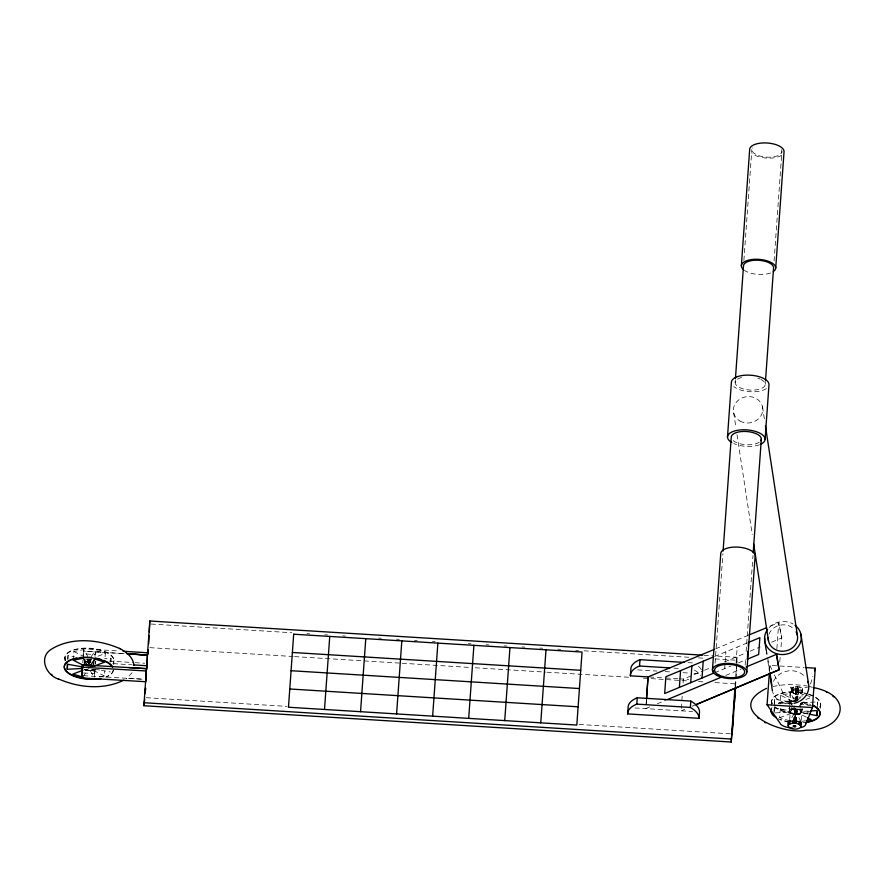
<?xml version="1.0" encoding="UTF-8"?>
<svg xmlns="http://www.w3.org/2000/svg" width="885" height="885" viewBox="0 0 885 885"><rect width="100%" height="100%" fill="white"/><g stroke="black" fill="none" stroke-linecap="round" stroke-linejoin="round"><path stroke-width="0.66" stroke-dasharray="4.42 3.32" d="M67.924 659.336L68.001 655.542L74.351 656.681M83.223 659.104L83.566 648.805L118.955 650.995M94.606 669.115L93.025 670.211L88.765 670.719L88.843 666.759M83.489 672.954L94.673 673.618L94.75 669.657M95.746 651.902L95.691 654.59L83.334 653.827L83.157 656.36L83.555 648.805L83.4 651.139L124.276 653.661M110.902 661.991L110.979 658.197L104.596 658.551M736.774 665.509L737.128 657.312L715.069 655.951M774.021 712.967L774.74 699.227L789.984 701.971L791.323 704.294M774.74 699.227L774.109 711.728M817.618 706.938L817.729 701.882L802.407 702.734L802.23 705.212M735.579 686.517L735.988 679.934M736.054 678.629L736.707 666.825M94.673 673.618L94.839 671.073L82.416 670.343M646.415 700.289L646.028 705.788L646.382 700.3M64.76 660.365L64.959 657.455M67.736 659.259L68.001 655.542M73.234 660.199L73.853 651.515L83.876 649.601L87.825 656.559M82.736 662.721L82.913 660.243M83.433 655.807L83.876 649.601M87.383 662.765L87.648 659.048M87.206 670.531L84.54 669.469L88.765 670.719M90.889 662.201L87.847 662.013L90.912 661.991M88.002 662.434L88.334 659.259M88.246 663.285L88.533 659.159M88.788 664.248L89.108 659.048M89.12 664.292C88.124 660.929 92.527 656.416 90.115 662.81M89.44 664.292L89.761 659.093M90.314 662.71L90.524 659.402M90.447 662.577L90.646 659.535M90.801 661.726L90.989 659.248M90.325 670.719L94.009 669.503M94.949 656.515L95.392 650.309L105.315 653.462L104.872 659.657M94.463 676.627L94.994 669.193L100.094 670.111M95.37 664.237L95.491 661.526M95.602 663.518L95.779 661.029M99.397 676.914L104.408 675.963L104.762 670.996M110.713 661.914L110.979 658.197M113.678 664.635L113.977 660.487M645.829 708.542L649.656 706.949M682.169 696.285L681.118 710.843L684.791 709.316M683.109 683.065L683.397 679.094L703.321 670.753M715.069 663.252L722.912 553.767M735.158 382.519L735.358 379.787M743.887 260.467L751.819 149.609M724.682 668.595L725.047 663.429M725.136 662.135L725.877 651.791M736.099 662.6L737.216 647.079M735.081 685.908L735.667 677.744M735.767 676.372L736.641 664.115M736.74 662.754L737.128 657.312M745.159 665.122L745.646 658.274M746.132 651.426L753.002 555.503M765.237 384.378L765.436 381.645M774.076 260.964L781.909 151.468M769.496 670.819L769.884 665.387L804.022 667.489M771.709 701.141L771.056 710.246A24.559 10.753 4.1 0 1 774.452 705.068M776.875 648.76L778.745 622.597L781.776 637.93L780.78 649.9M780.592 695.201L779.973 703.885L790.006 701.971L790.626 693.287L780.592 695.201L791.677 700.798L794.575 700.245L790.626 693.287M789.608 720.844L779.685 717.702L780.304 709.018L782.816 708.077M789.243 703.741L790.427 687.225L807.452 687.7M775.293 712.89L789.331 712.115L789.984 701.971L789.63 706.927M789.132 711.363L789.542 708.166M789.331 712.115L789.774 705.909M789.741 712.082L789.564 711.175L791.267 713.365L795.504 714.405L799.774 713.896L801.356 712.801C801.777 710.179 798.58 709.018 801.578 712.137M790.471 703.608L790.294 702.723L791.964 704.869M791.345 709.637C786.842 711.54 797.75 707.06 799.852 710.157M796.234 700.5C789.287 701.506 787.008 702.712 796.223 700.71M791.633 691.484L792.042 687.855C795.471 684.769 805.295 686.351 802.142 692.745C799.365 695.024 793.414 694.858 791.633 691.484L793.237 689.913L797.042 689.459L797.252 686.428M789.697 719.605L790.228 712.171L794.464 705.71L793.834 714.394L791.013 718.697M791.809 692.103L792.042 687.855M792.617 709.073L791.057 709.482L791.323 705.765M791.411 704.526L791.677 700.798M792.374 690.355L792.595 687.313M779.685 717.702L790.969 713.476L791.323 708.52M792.329 692.701L791.854 688.453M791.267 713.365L789.752 711.872M793.237 689.913L793.458 686.882M793.17 693.243L793.38 690.211L792.54 689.669M794.055 709.117L791.975 705.445M795.648 689.459L795.869 686.417M793.956 714.217L791.29 713.155M795.56 693.995L795.77 690.964L793.38 690.211M793.624 721.74L794.608 707.347M794.995 701.938L795.98 688.851M793.967 721.231L794.885 708.354M795.372 701.573L796.334 688.121L798.126 688.231L798.425 688.995M793.945 722.016L794.973 707.757M795.449 701.086L796.124 688.773M794.719 718.587L795.46 708.243M795.947 701.462L796.909 688.01M794.509 722.193L795.538 707.945M796.013 701.263L796.887 689.083L796.312 688.906M795.117 718.432L795.858 707.978M796.334 701.296L797.208 689.127L798.314 688.917M795.195 721.153L796.19 707.978M796.688 700.223L797.562 688.054M795.737 722.127L796.754 707.867M797.252 700.411L798.126 688.231M795.947 722.016L796.965 707.768M797.451 700.533L798.325 688.353M796.069 721.894L797.097 707.358M797.617 700.82L798.635 686.594M797.175 709.305L792.396 709.117M798.325 694.172L798.547 691.141L801.821 690.245L802.562 689.105M801.124 721.552L797.175 714.593L797.617 708.398M802.142 692.745L802.175 691.528L800.814 690.389L801.025 687.346M800.737 693.707L800.958 690.676M799.774 713.896L801.589 711.927M800.328 707.569L800.682 702.601M806.224 717.16L800.073 714.04L800.604 706.606M802.175 691.528L802.385 688.486M801.965 696.484L802.142 694.006L804.62 694.791M801.832 704.316L802.064 703.442L801.235 704.903M801.213 720.313L802.142 706.451M808.105 714.018L801.766 712.879L802.175 709.681M817.552 704.36L817.729 701.882M820.428 708.321L820.716 704.172M83.566 648.805L83.389 651.139L124.243 653.628M779.774 661.869L780.216 656.548M810.527 683.983L812.895 676.085M88.201 659.391L89.407 660.166M790.283 702.933L790.515 702.059M789.553 711.396L789.785 710.511M132.108 672.722L126.212 678.939M91.166 656.77L95.392 650.309M82.858 677.158L87.095 670.697L84.23 669.79M797.905 700.455L802.142 694.006M798.69 706.982L801.522 702.679L811.434 705.821M796.113 688.43L798.436 688.707L797.197 689.338M801.246 704.692L801.854 704.106M796.334 688.121L796.301 689.116L800.814 690.389M704.582 670.222L710.909 667.578M724.826 661.759L745.082 653.285M750.137 651.172L760.259 646.935M771.654 642.167L781.776 637.93L778.734 622.686L769.076 626.613M692.114 706.252L695.776 704.714M715.655 648.816L747.515 635.629M714.549 656.504L747.283 642.897M714.604 672.777L730.977 665.985M738.521 662.854L746.077 659.712M657.301 703.774L666.217 700.068M725.777 675.421L740.988 669.093M97.958 656.205L105.315 653.462M805.792 699.493L812.054 697.148M802.662 709.106L800.151 710.047L797.186 709.095M772.87 686.616C784.165 683.817 796.035 684.348 807.474 686.063M799.786 713.686L793.967 714.007M800.073 714.04L797.175 714.593M811.766 710.965L801.744 712.879L799.111 708.232M802.374 721.319L804.885 720.844M784.851 703.719L789.951 703.431L789.752 702.69M808.171 711.064L801.788 711.418L801.998 712.159M90.336 670.509L87.228 670.321M798.547 691.141L795.77 690.964M83.544 675.709L143.459 679.249M704.04 655.265L713.686 655.862M151.136 624.047L291.762 632.731M306.929 633.671L309.684 633.848M324.85 634.777L327.605 634.954M342.772 635.884L345.526 636.061M378.614 638.107L381.369 638.273M396.535 639.213L399.301 639.379M414.457 640.32L417.222 640.486M432.389 641.426L435.143 641.603M468.231 643.649L470.986 643.815M486.153 644.756L488.907 644.922M504.074 645.862L506.828 646.028M521.995 646.968L524.75 647.134M539.916 648.074L542.671 648.24M557.838 649.181L560.592 649.358M575.759 650.287L578.524 650.464M584.034 650.807L688.807 657.278M698.464 657.876L703.973 658.219M715.003 658.894L737.061 660.265M688.054 662.644L693.541 662.976M673.872 668.142L679.37 668.485M637.709 669.89L656.936 671.073M665.177 671.582L672.036 672.014M683.032 672.688L688.519 673.031M694.017 673.363L700.876 673.795M649.413 676.992L664.369 677.91M665.73 677.998L677.954 678.751M679.315 678.839L688.652 679.414M149.842 647.654L293.223 656.515M294.594 656.604L400.75 663.164M402.133 663.252L469.692 667.423M475.201 667.766L545.514 672.113M546.897 672.202L630.994 677.401M643.395 678.164L680.62 680.465M682.003 680.554L688.895 680.974M698.542 681.572L704.062 681.915M715.091 682.6L735.767 683.873M87.349 659.358L91.465 659.613M86.066 659.635L91.509 659.967M109.209 661.062L133.712 662.577M135.073 662.666L144.609 663.252M84.418 661.726L91.277 662.157M87.294 662.046L90.038 662.223M113.191 663.65L132.208 664.823M634.932 707.967L692.645 711.529M128.513 678.308L143.47 679.237M146.257 697.701L286.884 706.385M579.155 724.45L730.811 733.831M811.268 705.799L802.385 704.194L802.407 702.734M774.121 707.9L789.365 710.644M101.366 670.332L110.26 671.936M808.735 686.373L812.541 687.302M797.285 709.139L798.834 709.516M793.834 714.394L790.969 713.476M86.431 661.659L87.847 662.013M805.859 695.179L810.815 696.749M780.304 709.018L790.228 712.171M788.59 708.243L791.057 709.482M73.853 651.515L82.471 655.873M104.408 675.963L93.323 670.354L90.425 670.907L94.374 677.866M791.986 704.648L790.482 703.398M801.29 702.314L802.053 703.663M769.884 665.387L772.163 670.155M774.441 674.934L782.44 691.639A12.777 6.571 4.2 0 0 800.87 697.822M762.505 406.768L764.386 419.07M733.676 412.819L735.977 427.853M737.017 434.679L752.239 534.452M766.465 649.822L767.505 656.659M767.715 658.02L769.806 671.682M766.156 650.01L766.996 655.475M767.826 660.94L769.496 671.87M806.489 722.038A24.559 10.753 4.1 0 1 802.916 722.47M789 721.762A24.559 10.753 4.1 0 1 780.459 719.383M778.391 703.077A24.559 10.753 4.1 0 1 795.792 700.997M803.337 701.993A24.559 10.753 4.1 0 1 810.66 704.15M808.237 713.166A24.559 10.753 4.1 0 1 774.851 707.148M772.008 703.464A24.559 10.753 4.1 0 1 780.769 693.818A24.559 10.753 4.1 0 1 805.173 693.575M808.636 694.515A24.559 10.753 4.1 0 1 812.519 695.997M815.76 697.734A24.559 10.753 4.1 0 1 819.798 707.336M808.27 712.735A24.559 10.753 4.1 0 1 774.873 706.728M772.483 703.984A24.559 10.753 4.1 0 1 780.968 693.342A24.559 10.753 4.1 0 1 807.54 693.763M808.658 694.094A24.559 10.753 4.1 0 1 819.831 706.905M788.966 722.193A24.559 10.753 4.1 0 1 778.048 718.731M778.357 703.509A24.559 10.753 4.1 0 1 794.476 701.362M802.087 702.181A24.559 10.753 4.1 0 1 810.627 704.571M90.701 659.369A1.46 0.642 4.1 0 1 89.606 660.254A1.46 0.642 4.1 0 1 88.013 659.358M95.591 669.757A24.559 10.753 4.1 0 1 85.414 669.37M65.733 660.298A24.559 10.753 4.1 0 1 89.695 648.207A24.559 10.753 4.1 0 1 113.081 663.219M95.569 670.188A24.559 10.753 4.1 0 1 84.119 669.613M65.711 660.719A24.559 10.753 4.1 0 1 89.662 648.628A24.559 10.753 4.1 0 1 113.048 663.65M113.291 670.011A24.559 10.753 4.1 0 1 105.957 677.18M113.324 669.591A24.559 10.753 4.1 0 1 105.99 676.76M698.531 666.35A32.568 14.26 4.1 0 1 701.495 670.067M694.504 670.122A32.568 14.26 4.1 0 1 698.077 672.7L699.017 673.607A32.568 14.26 4.1 0 1 700.5 675.465M792.849 703.52A18.419 16.472 -8.7 0 1 772.682 692.037M773.446 681.439A18.419 16.472 -8.7 0 1 788.601 670.852A18.419 16.472 -8.7 0 1 805.693 677.578M769.098 627.576A18.419 16.472 -8.7 0 1 793.115 623.991M768.999 634.224A14.735 13.186 -8.7 0 1 793.967 628.992M759.463 444.779A18.839 8.253 4.1 0 1 733.765 443.551M759.241 442.223A15.078 6.604 4.1 0 1 733.189 440.608M766.388 388.592A18.839 8.253 4.1 0 1 733.831 386.579M781.676 155.229A17.224 7.545 4.1 0 1 751.896 153.393M760.934 379.444A15.078 6.604 4.1 0 1 759.761 389.112A15.078 6.604 4.1 0 1 737.802 386.479A15.078 6.604 4.1 0 1 742.803 377.264M757.837 378.194A15.078 6.604 4.1 0 1 759.972 378.99M781.433 149.72A15.078 6.604 4.1 0 1 766.731 157.143A15.078 6.604 4.1 0 1 752.372 147.928M770.581 272.967A17.224 7.545 4.1 0 1 744.362 270.334M795.77 691.594C797.684 694.028 799.266 690.079 795.77 691.594M794.354 711.33C796.268 713.764 797.85 709.814 794.354 711.33M794.575 711.927A1.416 0.62 4.1 0 0 796.931 711.794A1.416 0.62 4.1 0 0 795.228 710.932A1.416 0.62 4.1 0 0 794.575 711.927M739.937 421.028A14.735 13.186 -8.7 0 0 762.759 410.197A14.735 13.186 -8.7 0 0 741.575 398.139A14.735 13.186 -8.7 0 0 739.937 421.028M793.181 693.055A5.365 2.766 4.2 0 0 802.175 692.369A5.365 2.766 4.2 0 0 795.715 688.574A5.365 2.766 4.2 0 0 793.181 693.055"/><path stroke-width="1.33" d="M67.271 669.281L67.382 664.215L82.615 666.958L82.593 668.418L67.271 669.281L67.625 664.314M146.025 681.738L82.028 677.954L82.25 667.19L146.246 670.974L146.047 680.388M128.745 667.544L146.412 668.64L82.416 664.856L82.028 677.954M129.719 653.993L147.386 655.033L147.164 665.752L133.569 664.912M733.488 715.711L731.209 742.028L143.912 705.732L149.819 621.005L702.657 655.177M149.819 621.005L149.333 631.824M731.209 742.028L734.882 688.63M809.377 714.25L816.999 715.622L817.109 710.567L810.726 710.92M148.68 643.638L149.111 635.762M82.349 667.6L82.416 664.856M145.56 688.143L145.173 693.552L145.549 688.353M146.91 669.204L147.209 665.155M148.072 652.975L148.271 650.276M732.183 733.919L735.568 686.583M82.239 672.888L82.427 670.387M82.593 668.418L82.77 665.94M84.396 664.558L84.75 659.602M85.856 665.608L92.084 665.83M91.874 665.974L90.447 665.409M93.412 666.361L93.854 660.155M147.386 655.033L126.964 653.794L147.386 655.088L147.552 652.765L123.048 651.249M147.994 654.17L148.271 650.209M324.507 709.471L329.74 636.437M360.549 711.695L365.782 638.66M396.591 713.918L401.823 640.895M432.643 716.153L437.865 643.118M468.685 718.377L473.906 645.342M504.727 720.611L509.959 647.577M540.768 722.835L546.001 649.8M627.664 713.896L628.118 707.546A33.442 14.647 4.1 0 1 637.255 697.778L690.82 701.086A36.794 16.107 4.1 0 1 695.544 704.482L696.462 705.389A36.794 16.107 4.1 0 1 699.526 711.96L699.073 718.31L627.664 713.896A33.442 14.647 4.1 0 1 636.802 704.128L637.255 697.778M714.361 649.391L648.052 676.903L630.385 675.819L630.839 669.458A33.188 14.536 4.1 0 1 639.988 659.668L683.928 662.389M630.385 675.819A33.188 14.536 4.1 0 1 639.534 666.018L639.988 659.668M667.489 699.537L723.255 676.361M679.359 687.402L680.554 670.631M690.687 682.7L691.893 665.918M699.073 718.31A36.794 16.118 4.1 0 0 690.366 707.436L690.82 701.086M702.015 677.998L703.221 661.206M727.492 436.958L731.408 382.287A18.839 8.253 4.1 0 1 750.369 375.196A18.839 8.253 4.1 0 1 768.999 384.61L765.082 439.281M712.436 669.967L720.755 553.634A17.224 7.545 4.1 0 1 738.112 547.14A17.224 7.545 4.1 0 1 755.137 555.758L746.818 672.091M741.353 265.81L749.672 149.476A17.224 7.545 4.1 0 1 767.018 142.983A17.224 7.545 4.1 0 1 784.055 151.6L775.736 267.934M713.531 670.719L713.343 673.297L664.69 693.486L665.863 676.737L713.288 657.024M723.1 551.023L731.253 437.19A15.078 6.604 4.1 0 1 748.389 431.681A15.078 6.604 4.1 0 1 760.779 440.719M735.457 378.415L743.5 265.942A15.078 6.604 4.1 0 1 758.677 260.267A15.078 6.604 4.1 0 1 773.578 267.801L765.536 380.273M734.461 702.059L735.479 687.833M753.19 552.76L761.332 439.048M747.891 651.426L747.338 659.192L758.677 654.491L759.872 637.665L748.544 642.377L748.267 646.249M766.653 627.697L748.81 635.032M792.783 728.112A12.777 4.569 4 0 1 780.172 723.299L767.063 704.77L769.297 673.529M788.203 725.003C791.621 722.204 798.912 722.414 801.091 726.541L800.859 727.282C797.44 730.07 790.15 729.871 787.971 725.733L788.435 721.806M789.929 723.819L790.161 720.611L789.11 721.142M792.894 723.255L793.048 721.12M793.314 725.921C794.807 728.897 797.131 724.284 793.314 725.921C793.624 725.39 797.739 727.127 793.436 726.353M794.597 723.255L794.741 721.12M795.759 726.076L795.604 726.696M796.29 723.465L796.445 721.33M799.221 724.384L799.443 721.186M800.25 725.047L800.471 721.85L801.113 722.58L800.859 727.282M801.257 727.481A12.777 4.569 4 0 0 805.483 724.859L812.452 707.569L815.273 668.186L805.394 667.578M816.999 715.622L817.264 711.905M143.912 705.732L144.72 698.962M814.477 670.819L815.273 668.186M90.535 665.454L94.772 658.993L104.695 662.135L94.662 665.885M123.889 680.111C103.567 690.278 78.19 687.811 57.967 678.662M766.587 688.342C722.337 709.693 782.694 735.9 806.135 730.136C842.763 731.386 856.271 696.285 813.813 687.612M778.822 669.779L695.776 704.748L779.11 669.856L776.477 654.247L779.11 669.856M746.055 666.991L776.731 654.247M82.969 670.266L72.946 674.016L82.858 677.158M806.135 720.6L811.147 719.649L807.452 717.779M85.657 665.431L87.327 665.221M87.316 665.431L90.425 665.62M85.071 665.21L94.949 665.797M639.534 666.018L669.757 667.887M292.382 652.466L580.737 670.288M291.077 670.719L579.432 688.541M767.063 704.77L812.452 707.569M636.802 704.128L690.366 707.436M289.771 688.984L578.126 706.805M143.978 702.723L731.275 739.03M120.283 648.805C99.131 639.379 71.641 636.581 51.253 649.291C38.21 657.323 46.197 675.52 58.698 679.127M83.079 665.177L73.234 660.199L83.256 658.285L87.206 665.243M826.302 692.026L827.033 692.49M764.717 722.348L765.448 722.813M832.929 696.285L833.836 696.86M757.914 717.989L758.81 718.565M51.164 674.304L52.071 674.879M119.552 648.34C126.101 651.968 133.248 657.124 133.912 665.266M800.936 634.257L808.447 683.452M765.425 425.906L797.341 635.021M753.699 544.021L768.512 641.061M764.585 637.521L765.005 640.253M770.005 673.054L771.886 685.344M764.906 641.813L766.156 650.01M769.707 673.242L772.417 691.008M813.016 705.644A24.559 10.753 4.1 0 1 805.295 722.636M775.946 717.536A24.559 10.753 4.1 0 1 771.023 710.666M816.899 707.69A24.559 10.753 4.1 0 1 807.618 721.839M775.979 717.115A24.559 10.753 4.1 0 1 771.056 710.246M813.049 705.223A24.559 10.753 4.1 0 1 816.07 707.049M100.846 678.574A24.559 10.753 4.1 0 1 66.486 671.671A24.559 10.753 4.1 0 1 80.612 657.865A24.559 10.753 4.1 0 1 112.517 667.179M94.938 678.861A24.559 10.753 4.1 0 1 67.891 672.467A24.559 10.753 4.1 0 1 70.546 659.834M71.652 659.391A24.559 10.753 4.1 0 1 76.763 657.997M80.247 657.489A24.559 10.753 4.1 0 1 91.597 657.533M95.381 658.075A24.559 10.753 4.1 0 1 101.266 659.513M103.91 660.464A24.559 10.753 4.1 0 1 111.93 665.819M807.817 681.384A18.419 16.472 -8.7 0 1 799.631 701.241M798.569 701.783A18.419 16.472 -8.7 0 1 794.033 703.309M795.018 625.253A18.419 16.472 -8.7 0 1 797.263 647.931A18.419 16.472 -8.7 0 1 772.074 651.692A18.419 16.472 -8.7 0 1 767.638 629.335M796.102 631.79A14.735 13.186 -8.7 0 1 785.803 650.906A14.735 13.186 -8.7 0 1 768.257 637.631M789.033 724.184A6.582 2.356 4 0 1 794.752 720.998A6.582 2.356 4 0 1 800.405 724.892M731.784 442.533A18.839 8.253 4.1 0 1 733.51 431.316A18.839 8.253 4.1 0 1 759.319 432.909A18.839 8.253 4.1 0 1 760.58 444.314M743.577 269.726A17.224 7.545 4.1 0 1 758.699 259.327A17.224 7.545 4.1 0 1 773.346 271.573M648.052 676.903L646.515 698.918L648.052 676.903M293.687 634.202L288.466 707.237L576.81 725.058L582.042 652.035L293.687 634.202M718.897 675.045A15.078 6.604 4.1 0 0 744.119 673.64A15.078 6.604 4.1 0 0 725.866 664.414A15.078 6.604 4.1 0 0 718.897 675.045M717.359 675.62A17.224 7.545 4.1 0 0 746.188 674.016A17.224 7.545 4.1 0 0 725.324 663.462A17.224 7.545 4.1 0 0 717.359 675.62"/></g></svg>
